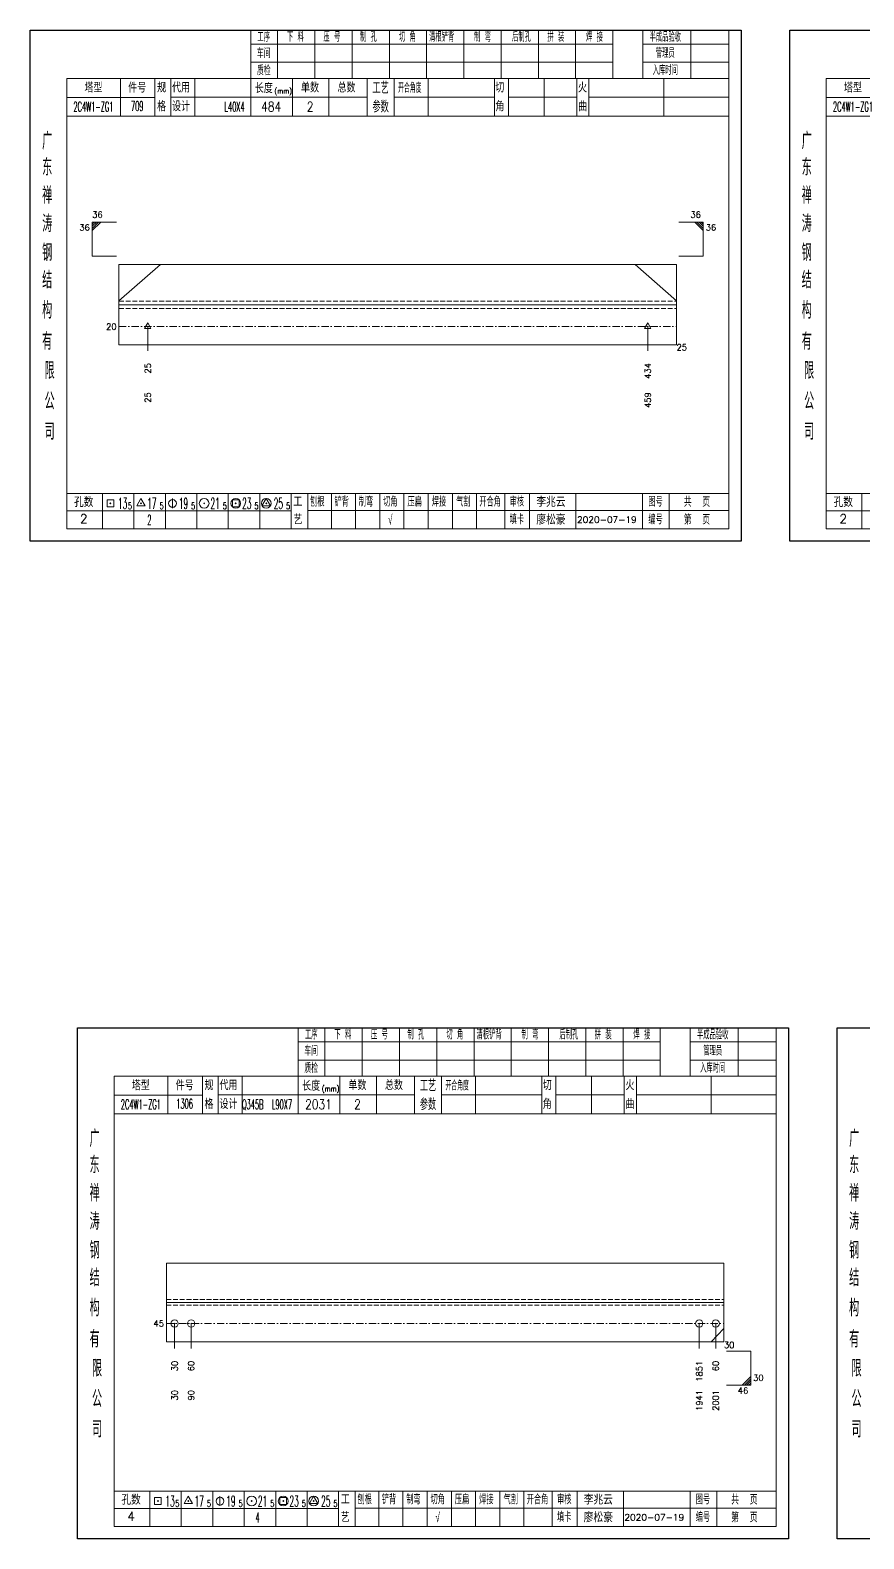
# Model space of a CAD drawing. Extents: x 154981 to 165753, y -86801 to -82885.
# Drawn here: x 158887 to 159230, y -83537 to -82917 of the extents above; entities that cross this region are included whole.
import ezdxf
from ezdxf.enums import TextEntityAlignment as Align

# ---------------------------------------------------------------- set-up
doc = ezdxf.new("R2010")
doc.units = 0
doc.header["$MEASUREMENT"] = 0
doc.linetypes.add('一点画线', pattern=[5.2, 3, -1, 0.2, -1])
doc.linetypes.add('虚线', pattern=[2.75, 2, -0.75])
doc.layers.get('0').update_dxf_attribs({"linetype": 'CONTINUOUS', "lineweight": 25})
for name, color, linetype, lineweight in [('1', 7, 'CONTINUOUS', 25), ('4', 7, 'CONTINUOUS', 25), ('5', 7, 'CONTINUOUS', 25)]:
    doc.layers.add(name, color=color, linetype=linetype, lineweight=lineweight)
doc.styles.get("Standard").update_dxf_attribs({"font": 'simplex.shx', "width": 0.7, "height": 3, "bigfont": 'gbhzfs.shx'})

# ---------------------------------------------------------------- blocks, each defined once
blk = doc.blocks.new('孔17.5')
at = {"layer": '5', "color": 7, "linetype": 'Continuous', "lineweight": 13}
for p, q in [((0, 1), (-0.866, -0.5)), ((-0.1, -0.1), (0.1, 0.1)), ((0.1, -0.1), (-0.1, 0.1)), ((0.866, -0.5), (0, 1)), ((-0.866, -0.5), (0.866, -0.5))]:
    blk.add_line(p, q, dxfattribs=at)
blk = doc.blocks.new('孔21.5')
at = {"layer": '5', "color": 7, "linetype": 'Continuous', "lineweight": 13}
for p, q in [((-0.1, -0.1), (0.1, 0.1)), ((0.1, -0.1), (-0.1, 0.1))]:
    blk.add_line(p, q, dxfattribs=at)
blk.add_circle((0, 0), 1, dxfattribs=at)
blk = doc.blocks.new('CTJGK')
at = {"color": 6, "linetype": 'Continuous'}
for p, q in [((0, 209.97), (292.13, 209.97)), ((0, 0), (0, 209.97)), ((292.13, 209.97), (292.13, 0)), ((292.13, 0), (0, 0))]:
    blk.add_line(p, q, dxfattribs=at)

msp = doc.modelspace()

# ---------------------------------------------------------------- linework, layer by layer
at = {"color": 7, "linetype": 'Continuous', "lineweight": 13}
for p, q in [((158912.65666, -82995.52383), (158922.65666, -82995.52383)), ((158912.65666, -83009.52383), (158912.65666, -82995.52383)), ((158913.53166, -82995.52383), (158912.65666, -82996.39883)), ((158914.40666, -82995.52383), (158912.65666, -82997.27383)), ((158915.28166, -82995.52383), (158912.65666, -82998.14883)), ((158916.15666, -82995.52383), (158912.65666, -82999.02383)), ((159163.78666, -82995.52383), (159153.78666, -82995.52383)), ((159160.28666, -82995.52383), (159163.78666, -82999.02383)), ((159161.16166, -82995.52383), (159163.78666, -82998.14883)), ((159162.03666, -82995.52383), (159163.78666, -82997.27383)), ((159162.91166, -82995.52383), (159163.78666, -82996.39883)), ((159163.78666, -83009.52383), (159163.78666, -82995.52383)), ((158912.65666, -83009.52383), (158922.65666, -83009.52383)), ((159163.78666, -83009.52383), (159153.78666, -83009.52383)), ((158923.65666, -83027.87383), (158940.69939, -83013.02383)), ((159152.78666, -83027.87383), (159135.74394, -83013.02383)), ((158935.49189, -83038.52383), (158935.49189, -83048.52383)), ((159140.95144, -83038.52383), (159140.95144, -83048.52383)), ((158946.52115, -83448.1605), (158946.52115, -83458.49383)), ((158953.29014, -83448.1605), (158953.29014, -83458.49383)), ((159162.11319, -83448.1605), (159162.11319, -83458.49383)), ((159168.88217, -83448.1605), (159168.88217, -83458.49383)), ((159172.26666, -83450.27161), (159167.07711, -83455.6605)), ((159183.26666, -83459.49383), (159173.26666, -83459.49383)), ((159183.26666, -83459.49383), (159183.26666, -83473.49383)), ((159183.26666, -83473.49383), (159173.26666, -83473.49383)), ((159179.76666, -83473.49383), (159183.26666, -83469.99383)), ((159180.64166, -83473.49383), (159183.26666, -83470.86883)), ((159181.51666, -83473.49383), (159183.26666, -83471.74383)), ((159182.39166, -83473.49383), (159183.26666, -83472.61883))]:
    msp.add_line(p, q, dxfattribs=at)
at = {"color": 7, "linetype": 'Continuous', "lineweight": 18}
for p, q in [((158923.65666, -83013.02383), (158923.65666, -83046.02383)), ((158923.65666, -83013.02383), (159152.78666, -83013.02383)), ((159152.78666, -83013.02383), (159152.78666, -83046.02383)), ((158923.65666, -83029.52383), (159152.78666, -83029.52383)), ((158943.13666, -83423.32717), (158943.13666, -83455.6605)), ((158943.13666, -83423.32717), (159172.26666, -83423.32717)), ((159172.26666, -83423.32717), (159172.26666, -83455.6605)), ((158943.13666, -83439.49383), (159172.26666, -83439.49383))]:
    msp.add_line(p, q, dxfattribs=at)
at = {"color": 6, "linetype": '虚线', "lineweight": 18}
for p, q in [((158923.65666, -83028.02383), (159152.78666, -83028.02383)), ((158923.65666, -83031.02383), (159152.78666, -83031.02383)), ((158943.13666, -83438.32717), (159172.26666, -83438.32717)), ((158943.13666, -83440.6605), (159172.26666, -83440.6605))]:
    msp.add_line(p, q, dxfattribs=at)
at = {"color": 1, "linetype": '一点画线', "lineweight": 13}
for p, q in [((158923.65666, -83038.52383), (159152.78666, -83038.52383)), ((158943.13666, -83448.1605), (159172.26666, -83448.1605))]:
    msp.add_line(p, q, dxfattribs=at)
at = {"layer": '1', "color": 7, "linetype": 'Continuous', "lineweight": 18}
for p, q in [((158923.65666, -83046.02383), (159152.78666, -83046.02383)), ((158943.13666, -83455.6605), (159172.26666, -83455.6605))]:
    msp.add_line(p, q, dxfattribs=at)
at = {"layer": '4', "color": 1, "linetype": 'Continuous', "lineweight": 18}
for p, q in [((158887.15666, -82916.69733), (158887.15666, -83126.66733)), ((159179.28666, -82916.69733), (158887.15666, -82916.69733)), ((158977.78666, -82916.69733), (158977.78666, -82936.53733)), ((158988.81666, -82916.69733), (158988.81666, -82936.55733)), ((159004.12666, -82916.69733), (159004.12666, -82936.55733)), ((159019.44666, -82916.69733), (159019.44666, -82936.55733)), ((159034.75666, -82916.69733), (159034.75666, -82936.55733)), ((159050.06666, -82916.69733), (159050.06666, -82936.55733)), ((159065.37666, -82916.69733), (159065.37666, -82936.55733)), ((159080.69666, -82916.69733), (159080.69666, -82936.55733)), ((159096.00666, -82916.69733), (159096.00666, -82936.55733)), ((159111.31666, -82916.69733), (159111.31666, -82936.55733)), ((159126.62666, -82916.69733), (159126.62666, -82936.53733)), ((159126.62666, -82916.69733), (159126.62666, -82936.55733)), ((159138.90666, -82916.69733), (159138.90666, -82936.55733)), ((159158.65666, -82916.69733), (159158.65666, -82936.55733)), ((159174.23666, -82916.69733), (159174.23666, -82936.55733)), ((159179.28666, -82946.49733), (159179.28666, -82916.69733)), ((159199.28666, -82916.69733), (159199.28666, -83126.66733)), ((159491.41666, -82916.69733), (159199.28666, -82916.69733)), ((159126.62666, -82922.42733), (158977.78666, -82922.42733)), ((159174.23666, -82922.42733), (159138.90666, -82922.42733)), ((159126.62666, -82929.90733), (158977.78666, -82929.90733)), ((159174.23666, -82929.90733), (159138.90666, -82929.90733)), ((158902.16666, -82936.55733), (158902.16666, -83121.61733)), ((159174.23666, -82936.55733), (158902.16666, -82936.55733)), ((158924.28666, -82936.54733), (158924.28666, -82951.96733)), ((158938.43666, -82951.96733), (158938.43666, -82936.55733)), ((158944.93666, -82951.96733), (158944.93666, -82936.55733)), ((158954.80666, -82936.55733), (158954.80666, -82951.96733)), ((158977.78666, -82936.53733), (158977.78666, -82951.96733)), ((158994.90666, -82936.55733), (158994.90666, -82951.96733)), ((159009.95666, -82936.55733), (159009.95666, -82951.96733)), ((159025.65666, -82936.55733), (159025.65666, -82951.96733)), ((159036.71666, -82936.55733), (159036.71666, -82951.96733)), ((159050.66666, -82936.55733), (159050.66666, -82951.96733)), ((159077.96666, -82936.55733), (159077.96666, -82951.96733)), ((159083.72666, -82936.55733), (159083.72666, -82951.96733)), ((159098.34666, -82936.55733), (159098.34666, -82951.96733)), ((159111.80666, -82936.55733), (159111.80666, -82951.96733)), ((159116.79666, -82936.55733), (159116.79666, -82951.96733)), ((159147.53666, -82936.55733), (159147.53666, -82951.96733)), ((159174.23666, -83121.61733), (159174.23666, -82936.55733)), ((159214.29666, -82936.55733), (159214.29666, -83121.61733)), ((159486.36666, -82936.55733), (159214.29666, -82936.55733)), ((158938.43666, -82944.31733), (158902.16666, -82944.31733)), ((159025.65666, -82944.26733), (158944.93666, -82944.26733)), ((159036.71666, -82944.26733), (159077.96666, -82944.26733)), ((159083.72666, -82944.26733), (159111.80666, -82944.26733)), ((159116.79666, -82944.26733), (159174.41666, -82944.26733)), ((159179.28666, -83126.66733), (159179.28666, -82946.49733)), ((159250.56666, -82944.31733), (159214.29666, -82944.31733)), ((159174.41666, -82951.96733), (158902.16666, -82951.96733)), ((159486.54666, -82951.96733), (159214.29666, -82951.96733)), ((158902.16666, -83107.08733), (159174.23666, -83107.08733)), ((158916.85666, -83107.08733), (158916.85666, -83121.61733)), ((158929.78666, -83121.61733), (158929.78666, -83107.08733)), ((158942.71666, -83107.08733), (158942.71666, -83121.61733)), ((158955.63666, -83121.61733), (158955.63666, -83107.08733)), ((158968.56666, -83107.08733), (158968.56666, -83121.61733)), ((158981.49666, -83121.61733), (158981.49666, -83107.08733)), ((158994.41666, -83121.61733), (158994.41666, -83107.08733)), ((159001.28666, -83121.61733), (159001.28666, -83107.08733)), ((159010.94666, -83121.61733), (159010.94666, -83107.08733)), ((159020.88666, -83121.61733), (159020.88666, -83107.08733)), ((159030.82666, -83121.61733), (159030.82666, -83107.08733)), ((159040.77666, -83121.61733), (159040.77666, -83107.08733)), ((159050.71666, -83121.61733), (159050.71666, -83107.08733)), ((159060.65666, -83121.61733), (159060.65666, -83107.08733)), ((159070.60666, -83121.61733), (159070.60666, -83107.08733)), ((159082.24666, -83121.61733), (159082.24666, -83107.08733)), ((159092.39666, -83121.61733), (159092.39666, -83107.08733)), ((159111.45666, -83121.61733), (159111.45666, -83107.08733)), ((159138.83666, -83121.61733), (159138.83666, -83107.08733)), ((159149.79666, -83121.61733), (159149.79666, -83107.08733)), ((159214.29666, -83107.08733), (159486.36666, -83107.08733)), ((159228.98666, -83107.08733), (159228.98666, -83121.61733)), ((158994.41666, -83114.21733), (158902.16666, -83114.21733)), ((159001.24666, -83114.05733), (159174.23666, -83114.05733)), ((159306.54666, -83114.21733), (159214.29666, -83114.21733)), ((158887.15666, -83126.66733), (159179.28666, -83126.66733)), ((158902.16666, -83121.61733), (159174.23666, -83121.61733)), ((159199.28666, -83126.66733), (159491.41666, -83126.66733)), ((159214.29666, -83121.61733), (159486.36666, -83121.61733)), ((158906.63666, -83326.66733), (158906.63666, -83536.63733)), ((159198.76666, -83326.66733), (158906.63666, -83326.66733)), ((158997.26666, -83326.66733), (158997.26666, -83346.50733)), ((159008.29666, -83326.66733), (159008.29666, -83346.52733)), ((159023.60666, -83326.66733), (159023.60666, -83346.52733)), ((159038.92666, -83326.66733), (159038.92666, -83346.52733)), ((159054.23666, -83326.66733), (159054.23666, -83346.52733)), ((159069.54666, -83326.66733), (159069.54666, -83346.52733)), ((159084.85666, -83326.66733), (159084.85666, -83346.52733)), ((159100.17666, -83326.66733), (159100.17666, -83346.52733)), ((159115.48666, -83326.66733), (159115.48666, -83346.52733)), ((159130.79666, -83326.66733), (159130.79666, -83346.52733)), ((159146.10666, -83326.66733), (159146.10666, -83346.50733)), ((159146.10666, -83326.66733), (159146.10666, -83346.52733)), ((159158.38666, -83326.66733), (159158.38666, -83346.52733)), ((159178.13666, -83326.66733), (159178.13666, -83346.52733)), ((159193.71666, -83326.66733), (159193.71666, -83346.52733)), ((159198.76666, -83356.46733), (159198.76666, -83326.66733)), ((159218.76666, -83326.66733), (159218.76666, -83536.63733)), ((159510.89666, -83326.66733), (159218.76666, -83326.66733)), ((159146.10666, -83332.39733), (158997.26666, -83332.39733)), ((159193.71666, -83332.39733), (159158.38666, -83332.39733)), ((159146.10666, -83339.87733), (158997.26666, -83339.87733)), ((159193.71666, -83339.87733), (159158.38666, -83339.87733)), ((158921.64666, -83346.52733), (158921.64666, -83531.58733)), ((159193.71666, -83346.52733), (158921.64666, -83346.52733)), ((158943.76666, -83346.51733), (158943.76666, -83361.93733)), ((158957.91666, -83361.93733), (158957.91666, -83346.52733)), ((158964.41666, -83361.93733), (158964.41666, -83346.52733)), ((158974.28666, -83346.52733), (158974.28666, -83361.93733)), ((158997.26666, -83346.50733), (158997.26666, -83361.93733)), ((159014.38666, -83346.52733), (159014.38666, -83361.93733)), ((159029.43666, -83346.52733), (159029.43666, -83361.93733)), ((159045.13666, -83346.52733), (159045.13666, -83361.93733)), ((159056.19666, -83346.52733), (159056.19666, -83361.93733)), ((159070.14666, -83346.52733), (159070.14666, -83361.93733)), ((159097.44666, -83346.52733), (159097.44666, -83361.93733)), ((159103.20666, -83346.52733), (159103.20666, -83361.93733)), ((159117.82666, -83346.52733), (159117.82666, -83361.93733)), ((159131.28666, -83346.52733), (159131.28666, -83361.93733)), ((159136.27666, -83346.52733), (159136.27666, -83361.93733)), ((159167.01666, -83346.52733), (159167.01666, -83361.93733)), ((159193.71666, -83531.58733), (159193.71666, -83346.52733)), ((158957.91666, -83354.28733), (158921.64666, -83354.28733)), ((159045.13666, -83354.23733), (158964.41666, -83354.23733)), ((159056.19666, -83354.23733), (159097.44666, -83354.23733)), ((159103.20666, -83354.23733), (159131.28666, -83354.23733)), ((159136.27666, -83354.23733), (159193.89666, -83354.23733)), ((159198.76666, -83536.63733), (159198.76666, -83356.46733)), ((159193.89666, -83361.93733), (158921.64666, -83361.93733)), ((158921.64666, -83517.05733), (159193.71666, -83517.05733)), ((158936.33666, -83517.05733), (158936.33666, -83531.58733)), ((158949.26666, -83531.58733), (158949.26666, -83517.05733)), ((158962.19666, -83517.05733), (158962.19666, -83531.58733)), ((158975.11666, -83531.58733), (158975.11666, -83517.05733)), ((158988.04666, -83517.05733), (158988.04666, -83531.58733)), ((159000.97666, -83531.58733), (159000.97666, -83517.05733)), ((159013.89666, -83531.58733), (159013.89666, -83517.05733)), ((159020.76666, -83531.58733), (159020.76666, -83517.05733)), ((159030.42666, -83531.58733), (159030.42666, -83517.05733)), ((159040.36666, -83531.58733), (159040.36666, -83517.05733)), ((159050.30666, -83531.58733), (159050.30666, -83517.05733)), ((159060.25666, -83531.58733), (159060.25666, -83517.05733)), ((159070.19666, -83531.58733), (159070.19666, -83517.05733)), ((159080.13666, -83531.58733), (159080.13666, -83517.05733)), ((159090.08666, -83531.58733), (159090.08666, -83517.05733)), ((159101.72666, -83531.58733), (159101.72666, -83517.05733)), ((159111.87666, -83531.58733), (159111.87666, -83517.05733)), ((159130.93666, -83531.58733), (159130.93666, -83517.05733)), ((159158.31666, -83531.58733), (159158.31666, -83517.05733)), ((159169.27666, -83531.58733), (159169.27666, -83517.05733)), ((159013.89666, -83524.18733), (158921.64666, -83524.18733)), ((159020.72666, -83524.02733), (159193.71666, -83524.02733)), ((158906.63666, -83536.63733), (159198.76666, -83536.63733)), ((158921.64666, -83531.58733), (159193.71666, -83531.58733)), ((159218.76666, -83536.63733), (159510.89666, -83536.63733))]:
    msp.add_line(p, q, dxfattribs=at)
at = {"layer": '4', "color": 7, "linetype": 'Continuous', "lineweight": 13}
for p, q in [((158918.74266, -83112.58133), (158918.74266, -83109.75333)), ((158918.74266, -83109.75333), (158921.57066, -83109.75333)), ((158921.57066, -83112.58133), (158918.74266, -83112.58133)), ((158919.95666, -83111.36733), (158920.35666, -83110.96733)), ((158920.35666, -83111.36733), (158919.95666, -83110.96733)), ((158921.57066, -83109.75333), (158921.57066, -83112.58133)), ((158932.65666, -83109.16733), (158930.92466, -83112.16733)), ((158930.92466, -83112.16733), (158934.38866, -83112.16733)), ((158932.45666, -83111.36733), (158932.85666, -83110.96733)), ((158932.85666, -83111.36733), (158932.45666, -83110.96733)), ((158934.38866, -83112.16733), (158932.65666, -83109.16733)), ((158945.65666, -83109.16733), (158945.65666, -83113.16733)), ((158958.45666, -83111.36733), (158958.85666, -83110.96733)), ((158958.85666, -83111.36733), (158958.45666, -83110.96733)), ((158970.24266, -83112.58133), (158970.24266, -83109.75333)), ((158970.24266, -83109.75333), (158973.07066, -83109.75333)), ((158973.07066, -83112.58133), (158970.24266, -83112.58133)), ((158971.45666, -83111.36733), (158971.85666, -83110.96733)), ((158971.85666, -83111.36733), (158971.45666, -83110.96733)), ((158973.07066, -83109.75333), (158973.07066, -83112.58133)), ((158984.15666, -83109.16733), (158982.42466, -83112.16733)), ((158982.42466, -83112.16733), (158985.88866, -83112.16733)), ((158983.95666, -83111.36733), (158984.35666, -83110.96733)), ((158984.35666, -83111.36733), (158983.95666, -83110.96733)), ((158985.88866, -83112.16733), (158984.15666, -83109.16733)), ((158938.22266, -83522.55133), (158938.22266, -83519.72333)), ((158938.22266, -83519.72333), (158941.05066, -83519.72333)), ((158941.05066, -83522.55133), (158938.22266, -83522.55133)), ((158939.43666, -83521.33733), (158939.83666, -83520.93733)), ((158939.83666, -83521.33733), (158939.43666, -83520.93733)), ((158941.05066, -83519.72333), (158941.05066, -83522.55133)), ((158952.13666, -83519.13733), (158950.40466, -83522.13733)), ((158950.40466, -83522.13733), (158953.86866, -83522.13733)), ((158951.93666, -83521.33733), (158952.33666, -83520.93733)), ((158952.33666, -83521.33733), (158951.93666, -83520.93733)), ((158953.86866, -83522.13733), (158952.13666, -83519.13733)), ((158965.13666, -83519.13733), (158965.13666, -83523.13733)), ((158977.93666, -83521.33733), (158978.33666, -83520.93733)), ((158978.33666, -83521.33733), (158977.93666, -83520.93733)), ((158989.72266, -83522.55133), (158989.72266, -83519.72333)), ((158989.72266, -83519.72333), (158992.55066, -83519.72333)), ((158992.55066, -83522.55133), (158989.72266, -83522.55133)), ((158990.93666, -83521.33733), (158991.33666, -83520.93733)), ((158991.33666, -83521.33733), (158990.93666, -83520.93733)), ((158992.55066, -83519.72333), (158992.55066, -83522.55133)), ((159003.63666, -83519.13733), (159001.90466, -83522.13733)), ((159001.90466, -83522.13733), (159005.36866, -83522.13733)), ((159003.43666, -83521.33733), (159003.83666, -83520.93733)), ((159003.83666, -83521.33733), (159003.43666, -83520.93733)), ((159005.36866, -83522.13733), (159003.63666, -83519.13733))]:
    msp.add_line(p, q, dxfattribs=at)
for centre, radius in [((158945.65666, -83111.16733), 1.6), ((158958.65666, -83111.16733), 2), ((158971.65666, -83111.16733), 2), ((158984.15666, -83111.16733), 2), ((158965.13666, -83521.13733), 1.6), ((158978.13666, -83521.13733), 2), ((158991.13666, -83521.13733), 2), ((159003.63666, -83521.13733), 2)]:
    msp.add_circle(centre, radius, dxfattribs=at)

# ---------------------------------------------------------------- block references
at = {"color": 0, "linetype": 'Continuous'}
for p in [(158887.15666, -83126.66733), (159199.28666, -83126.66733), (158906.63666, -83536.63733), (159218.76666, -83536.63733)]:
    msp.add_blockref('CTJGK', p, dxfattribs=at)
at = {"layer": '1', "color": 4, "linetype": 'Continuous', "lineweight": 9, "xscale": 1.5, "yscale": 1.5, "zscale": 1.5}
for name, p in [('孔17.5', (158935.49189, -83038.52383)), ('孔17.5', (159140.95144, -83038.52383)), ('孔21.5', (158946.52115, -83448.1605)), ('孔21.5', (158953.29014, -83448.1605)), ('孔21.5', (159162.11319, -83448.1605)), ('孔21.5', (159168.88217, -83448.1605))]:
    msp.add_blockref(name, p, dxfattribs=at)

# ---------------------------------------------------------------- texts
at = {"color": 7, "linetype": 'Continuous', "lineweight": 13}
for s, p in [('36', (158912.65666, -82994.52383)), ('30', (159184.26666, -83472.49383))]:
    msp.add_text(s, height=2.5, dxfattribs=at).set_placement(p, align=Align.BOTTOM_LEFT)
msp.add_text('36', height=2.5, dxfattribs=at).set_placement((159162.78666, -82994.52383), align=Align.BOTTOM_RIGHT)
for s, p in [('36', (158911.65666, -82996.52383)), ('46', (159182.26666, -83474.49383))]:
    msp.add_text(s, height=2.5, dxfattribs=at).set_placement(p, align=Align.TOP_RIGHT)
msp.add_text('36', height=2.5, dxfattribs=at).set_placement((159164.78666, -82996.52383), align=Align.TOP_LEFT)
for s, p in [('20', (158922.65666, -83038.52383)), ('45', (158942.13666, -83448.1605))]:
    msp.add_text(s, height=2.5, dxfattribs=at).set_placement(p, align=Align.MIDDLE_RIGHT)
at = {"layer": '1', "color": 7, "linetype": 'Continuous', "lineweight": 13}
for s, p in [('25', (159152.78666, -83047.02383)), ('30', (159172.26666, -83456.99383))]:
    msp.add_text(s, height=2.5, dxfattribs=at).set_placement(p, align=Align.MIDDLE_LEFT)
at = {"layer": '1', "color": 4, "linetype": 'Continuous', "lineweight": 9}
for s, p in [('25', (158935.49189, -83053.52383)), ('434', (159140.95144, -83053.52383)), ('30', (158946.52115, -83463.49383)), ('60', (158953.29014, -83463.49383)), ('1851', (159162.11319, -83463.49383)), ('60', (159168.88217, -83463.49383))]:
    msp.add_text(s, height=2.5, rotation=90, dxfattribs=at).set_placement(p, align=Align.MIDDLE_RIGHT)
at = {"layer": '1', "color": 7, "linetype": 'Continuous', "lineweight": 13}
for s, p in [('25', (158935.49189, -83065.52383)), ('459', (159140.95144, -83065.52383)), ('30', (158946.52115, -83475.49383)), ('90', (158953.29014, -83475.49383)), ('1941', (159162.11319, -83475.49383)), ('2001', (159168.88217, -83475.49383))]:
    msp.add_text(s, height=2.5, rotation=90, dxfattribs=at).set_placement(p, align=Align.MIDDLE_RIGHT)
at = {"layer": '4', "color": 1, "linetype": 'Continuous', "lineweight": 25}
for s, height, width, p in [('工序', 3.7, 0.7, (158983.15666, -82919.56733)), ('下 料', 3.7, 0.7, (158996.15666, -82919.56733)), ('压 号', 3.7, 0.7, (159011.15666, -82919.56733)), ('制 孔', 3.7, 0.7, (159026.15666, -82919.56733)), ('切 角', 3.7, 0.7, (159042.15666, -82919.56733)), ('清根铲背 ', 3.7, 0.7, (159057.15666, -82919.56733)), (' 制 弯', 3.7, 0.7, (159072.15666, -82919.56733)), (' 后制孔', 3.7, 0.7, (159088.15666, -82919.56733)), ('拼 装', 3.7, 0.7, (159103.15666, -82919.56733)), (' 焊 接', 3.7, 0.7, (159118.15666, -82919.56733)), ('半成品验收', 3.7, 0.7, (159148.15666, -82919.56733)), ('车间', 4, 0.7, (158983.15666, -82926.16733)), ('管理员', 3.7, 0.7, (159148.15666, -82926.16733)), ('质检', 4, 0.7, (158983.15666, -82933.22733)), ('入库时间', 3.7, 0.7, (159148.15666, -82933.22733)), ('(mm)', 2.24, 0.7, (158991.15666, -82941.66733)), ('工艺', 4.8, 0.7, (159031.15666, -82940.40733)), ('开合角度', 4, 0.6, (159043.15666, -82940.40733)), ('2C4W1-ZG1', 4, 0.5, (158913.15666, -82948.14733)), ('709', 4, 0.5, (158931.15666, -82947.89733)), ('L40X4', 4, 0.5, (158971.15666, -82948.16733)), ('484', 4, 0.8, (158986.15666, -82948.11733)), ('2', 4, 0.8, (159002.15666, -82948.11733)), ('参数', 4.8, 0.7, (159031.15666, -82948.11733)), ('2C4W1-ZG1', 4, 0.5, (159225.28666, -82948.14733)), ('广', 6.96, 0.7, (158894.15666, -82962.19733)), ('广', 6.96, 0.7, (159206.28666, -82962.19733)), ('东', 6.96, 0.7, (158894.15666, -82972.98733)), ('东', 6.96, 0.7, (159206.28666, -82972.98733)), ('禅', 6.96, 0.7, (158894.15666, -82984.57733)), ('禅', 6.96, 0.7, (159206.28666, -82984.57733)), ('涛', 6.96, 0.7, (158894.15666, -82996.17733)), ('涛', 6.96, 0.7, (159206.28666, -82996.17733)), ('钢', 6.96, 0.7, (158894.15666, -83008.06733)), ('钢', 6.96, 0.7, (159206.28666, -83008.06733)), ('结', 6.96, 0.7, (158894.15666, -83019.37733)), ('结', 6.96, 0.7, (159206.28666, -83019.37733)), ('构', 6.96, 0.7, (158894.15666, -83031.75733)), ('构', 6.96, 0.7, (159206.28666, -83031.75733)), ('有', 6.96, 0.7, (158894.15666, -83044.56733)), ('有', 6.96, 0.7, (159206.28666, -83044.56733)), ('限', 6.96, 0.7, (158895.15666, -83056.56733)), ('限', 6.96, 0.7, (159207.28666, -83056.56733)), ('公', 6.96, 0.7, (158895.15666, -83069.10733)), ('公', 6.96, 0.7, (159207.28666, -83069.10733)), ('司', 6.96, 0.7, (158895.15666, -83081.58733)), ('司', 6.96, 0.7, (159207.28666, -83081.58733)), ('13', 4.47, 0.5, (158925.15666, -83111.16733)), ('17', 4.47, 0.5, (158937.15666, -83111.16733)), ('19', 4.47, 0.5, (158950.15666, -83111.16733)), ('21', 4.47, 0.5, (158963.15666, -83111.16733)), ('23', 4.47, 0.5, (158976.15666, -83111.16733)), ('25', 4.47, 0.5, (158989.15666, -83111.16733)), ('刨根', 3.7, 0.8, (159005.15666, -83110.56733)), ('铲背', 3.7, 0.8, (159015.15666, -83110.56733)), ('制弯', 3.7, 0.8, (159025.15666, -83110.56733)), ('切角', 3.7, 0.8, (159035.15666, -83110.56733)), ('压扁', 3.7, 0.8, (159045.15666, -83110.56733)), ('焊接', 3.7, 0.8, (159055.15666, -83110.56733)), ('气割', 3.7, 0.8, (159065.15666, -83110.56733)), ('开合角', 3.7, 0.8, (159076.15666, -83110.56733)), ('审核', 3.7, 0.8, (159087.15666, -83110.56733)), ('图号', 3.7, 0.8, (159144.15666, -83110.56733)), ('共  页', 4, 0.8, (159161.15666, -83110.56733)), ('5', 2.68, 0.6, (158928.15666, -83112.16733)), ('5', 2.68, 0.6, (158941.15666, -83112.16733)), ('5', 2.68, 0.6, (158954.15666, -83112.16733)), ('5', 2.68, 0.6, (158967.15666, -83112.16733)), ('5', 2.68, 0.6, (158980.15666, -83112.16733)), ('5', 2.68, 0.6, (158993.15666, -83112.16733)), ('√', 4, 0.6, (159035.15666, -83117.83733)), ('2', 4, 0.5, (158936.15666, -83117.91733)), ('填卡', 3.7, 0.8, (159087.15666, -83117.83733)), ('编号', 3.7, 0.8, (159144.15666, -83117.83733)), ('第  页', 4, 0.8, (159161.15666, -83117.83733)), ('工序', 3.7, 0.7, (159002.63666, -83329.53733)), ('下 料', 3.7, 0.7, (159015.63666, -83329.53733)), ('压 号', 3.7, 0.7, (159030.63666, -83329.53733)), ('制 孔', 3.7, 0.7, (159045.63666, -83329.53733)), ('切 角', 3.7, 0.7, (159061.63666, -83329.53733)), ('清根铲背 ', 3.7, 0.7, (159076.63666, -83329.53733)), (' 制 弯', 3.7, 0.7, (159091.63666, -83329.53733)), (' 后制孔', 3.7, 0.7, (159107.63666, -83329.53733)), ('拼 装', 3.7, 0.7, (159122.63666, -83329.53733)), (' 焊 接', 3.7, 0.7, (159137.63666, -83329.53733)), ('半成品验收', 3.7, 0.7, (159167.63666, -83329.53733)), ('车间', 4, 0.7, (159002.63666, -83336.13733)), ('管理员', 3.7, 0.7, (159167.63666, -83336.13733)), ('质检', 4, 0.7, (159002.63666, -83343.19733)), ('入库时间', 3.7, 0.7, (159167.63666, -83343.19733)), ('(mm)', 2.24, 0.7, (159010.63666, -83351.63733)), ('工艺', 4.8, 0.7, (159050.63666, -83350.37733)), ('开合角度', 4, 0.6, (159062.63666, -83350.37733)), ('2C4W1-ZG1', 4, 0.5, (158932.63666, -83358.11733)), ('1306', 4, 0.5, (158950.63666, -83357.86733)), ('Q345B', 4, 0.5, (158978.63666, -83358.13733)), ('L90X7', 4, 0.5, (158990.63666, -83358.13733)), ('2031', 4, 0.8, (159005.63666, -83358.08733)), ('2', 4, 0.8, (159021.63666, -83358.08733)), ('参数', 4.8, 0.7, (159050.63666, -83358.08733)), ('广', 6.96, 0.7, (158913.63666, -83372.16733)), ('广', 6.96, 0.7, (159225.76666, -83372.16733)), ('东', 6.96, 0.7, (158913.63666, -83382.95733)), ('东', 6.96, 0.7, (159225.76666, -83382.95733)), ('禅', 6.96, 0.7, (158913.63666, -83394.54733)), ('禅', 6.96, 0.7, (159225.76666, -83394.54733)), ('涛', 6.96, 0.7, (158913.63666, -83406.14733)), ('涛', 6.96, 0.7, (159225.76666, -83406.14733)), ('钢', 6.96, 0.7, (158913.63666, -83418.03733)), ('钢', 6.96, 0.7, (159225.76666, -83418.03733)), ('结', 6.96, 0.7, (158913.63666, -83429.34733)), ('结', 6.96, 0.7, (159225.76666, -83429.34733)), ('构', 6.96, 0.7, (158913.63666, -83441.72733)), ('构', 6.96, 0.7, (159225.76666, -83441.72733)), ('有', 6.96, 0.7, (158913.63666, -83454.53733)), ('有', 6.96, 0.7, (159225.76666, -83454.53733)), ('限', 6.96, 0.7, (158914.63666, -83466.53733)), ('限', 6.96, 0.7, (159226.76666, -83466.53733)), ('公', 6.96, 0.7, (158914.63666, -83479.07733)), ('公', 6.96, 0.7, (159226.76666, -83479.07733)), ('司', 6.96, 0.7, (158914.63666, -83491.55733)), ('司', 6.96, 0.7, (159226.76666, -83491.55733)), ('刨根', 3.7, 0.8, (159024.63666, -83520.53733)), ('铲背', 3.7, 0.8, (159034.63666, -83520.53733)), ('制弯', 3.7, 0.8, (159044.63666, -83520.53733)), ('切角', 3.7, 0.8, (159054.63666, -83520.53733)), ('焊接', 3.7, 0.8, (159074.63666, -83520.53733)), ('气割', 3.7, 0.8, (159084.63666, -83520.53733)), ('开合角', 3.7, 0.8, (159095.63666, -83520.53733)), ('审核', 3.7, 0.8, (159106.63666, -83520.53733)), ('共  页', 4, 0.8, (159180.63666, -83520.53733)), ('13', 4.47, 0.5, (158944.63666, -83521.13733)), ('5', 2.68, 0.6, (158947.63666, -83522.13733)), ('17', 4.47, 0.5, (158956.63666, -83521.13733)), ('5', 2.68, 0.6, (158960.63666, -83522.13733)), ('19', 4.47, 0.5, (158969.63666, -83521.13733)), ('5', 2.68, 0.6, (158973.63666, -83522.13733)), ('21', 4.47, 0.5, (158982.63666, -83521.13733)), ('5', 2.68, 0.6, (158986.63666, -83522.13733)), ('23', 4.47, 0.5, (158995.63666, -83521.13733)), ('5', 2.68, 0.6, (158999.63666, -83522.13733)), ('25', 4.47, 0.5, (159008.63666, -83521.13733)), ('5', 2.68, 0.6, (159012.63666, -83522.13733)), ('压扁', 3.7, 0.8, (159064.63666, -83520.53733)), ('图号', 3.7, 0.8, (159163.63666, -83520.53733)), ('4', 4, 0.5, (158980.63666, -83527.88733)), ('√', 4, 0.6, (159054.63666, -83527.80733)), ('填卡', 3.7, 0.8, (159106.63666, -83527.80733)), ('编号', 3.7, 0.8, (159163.63666, -83527.80733)), ('第  页', 4, 0.8, (159180.63666, -83527.80733))]:
    msp.add_text(s, height=height, dxfattribs=dict(at, width=width)).set_placement(p, align=Align.MIDDLE_CENTER)
for s, height, p in [('塔型', 3.7, (158913.15666, -82940.43733)), ('件号', 3.7, (158931.15666, -82940.43733)), ('规', 3.7, (158941.15666, -82940.40733)), ('代用', 3.7, (158949.15666, -82940.40733)), ('长度', 3.7, (158983.15666, -82940.66733)), ('单数', 3.7, (159002.15666, -82940.40733)), ('总数', 3.7, (159017.15666, -82940.40733)), ('切', 3.7, (159080.15666, -82940.40733)), ('火', 3.7, (159114.15666, -82940.40733)), ('塔型', 3.7, (159225.28666, -82940.43733)), ('格', 3.7, (158941.15666, -82948.11733)), ('设计', 3.7, (158949.15666, -82948.11733)), ('角', 3.7, (159080.15666, -82948.11733)), ('曲', 3.7, (159114.15666, -82948.11733)), ('孔数', 4, (158909.15666, -83110.64733)), ('工', 3.7, (158997.15666, -83110.56733)), ('李兆云', 4, (159101.15666, -83110.56733)), ('孔数', 4, (159221.28666, -83110.64733)), ('2', 3.7, (158909.15666, -83117.47733)), ('艺', 3.7, (158997.15666, -83117.91733)), ('廖松豪', 4, (159101.15666, -83117.83733)), ('2020-07-19', 2.7, (159124.15666, -83117.83733)), ('2', 3.7, (159221.28666, -83117.47733)), ('塔型', 3.7, (158932.63666, -83350.40733)), ('件号', 3.7, (158950.63666, -83350.40733)), ('规', 3.7, (158960.63666, -83350.37733)), ('代用', 3.7, (158968.63666, -83350.37733)), ('长度', 3.7, (159002.63666, -83350.63733)), ('单数', 3.7, (159021.63666, -83350.37733)), ('总数', 3.7, (159036.63666, -83350.37733)), ('切', 3.7, (159099.63666, -83350.37733)), ('火', 3.7, (159133.63666, -83350.37733)), ('格', 3.7, (158960.63666, -83358.08733)), ('设计', 3.7, (158968.63666, -83358.08733)), ('角', 3.7, (159099.63666, -83358.08733)), ('曲', 3.7, (159133.63666, -83358.08733)), ('孔数', 4, (158928.63666, -83520.61733)), ('李兆云', 4, (159120.63666, -83520.53733)), ('工', 3.7, (159016.63666, -83520.53733)), ('4', 3.7, (158928.63666, -83527.44733)), ('艺', 3.7, (159016.63666, -83527.88733)), ('廖松豪', 4, (159120.63666, -83527.80733)), ('2020-07-19', 2.7, (159143.63666, -83527.80733))]:
    msp.add_text(s, height=height, dxfattribs=at).set_placement(p, align=Align.MIDDLE_CENTER)

doc.saveas('drawing.dxf')
